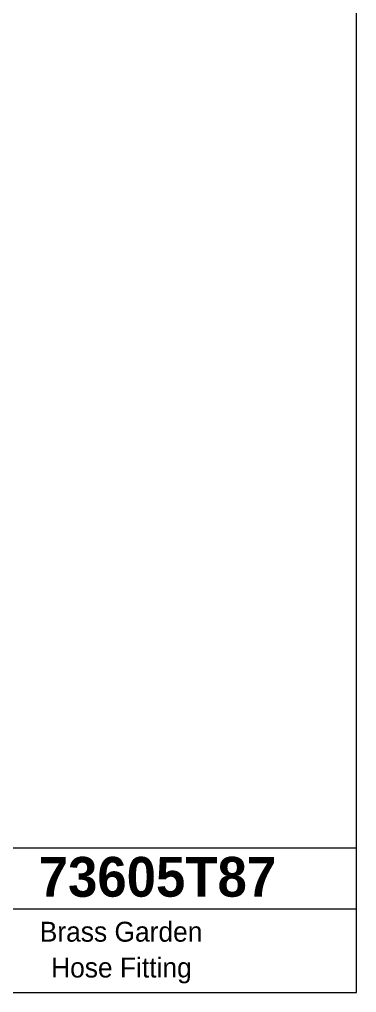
# Model space of a CAD drawing. Header units: inches. Extents: x 0.14 to 5.81, y 0.14 to 4.46.
# Drawn here: x 4.859 to 5.812, y 0.135 to 2.889 of the extents above; entities that cross this region are included whole.
import ezdxf

# ---------------------------------------------------------------- set-up
doc = ezdxf.new("R2010")
doc.units = ezdxf.units.IN
doc.header["$LTSCALE"] = 0.54067
doc.header["$MEASUREMENT"] = 0
doc.linetypes.add('SLD-Solid', pattern=[0])
doc.styles.add('SLDTEXTSTYLE0', font='ARIAL.TTF', dxfattribs={"width": 0.948})
doc.styles.add('SLDTEXTSTYLE1', font='ARIALBD.TTF', dxfattribs={"width": 0.948})

msp = doc.modelspace()

# ---------------------------------------------------------------- linework, layer by layer
at = {"color": 7, "linetype": 'SLD-Solid', "lineweight": 18}
for p, q in [((5.8122025, 0.1351675), (5.8122025, 4.4605275)), ((5.8122025, 0.5435094), (3.3074805, 0.5435094)), ((3.3074805, 0.3717106), (5.8122025, 0.3717106)), ((0.1351675, 0.1351675), (5.8122025, 0.1351675))]:
    msp.add_line(p, q, dxfattribs=at)

# ---------------------------------------------------------------- texts
at = {"color": 7, "linetype": 'Continuous', "lineweight": 0, "attachment_point": 2}
for s, insert, char_height, style in [('73605T87', (5.2489003, 0.5189232), 0.11263958, 'SLDTEXTSTYLE1'), ('Brass Garden', (5.1460515, 0.3354257), 0.056319792, 'SLDTEXTSTYLE0'), ('Hose Fitting', (5.1469967, 0.2340501), 0.056319792, 'SLDTEXTSTYLE0')]:
    msp.add_mtext(s, dxfattribs=dict(at, insert=insert, char_height=char_height, style=style))

doc.saveas('drawing.dxf')
